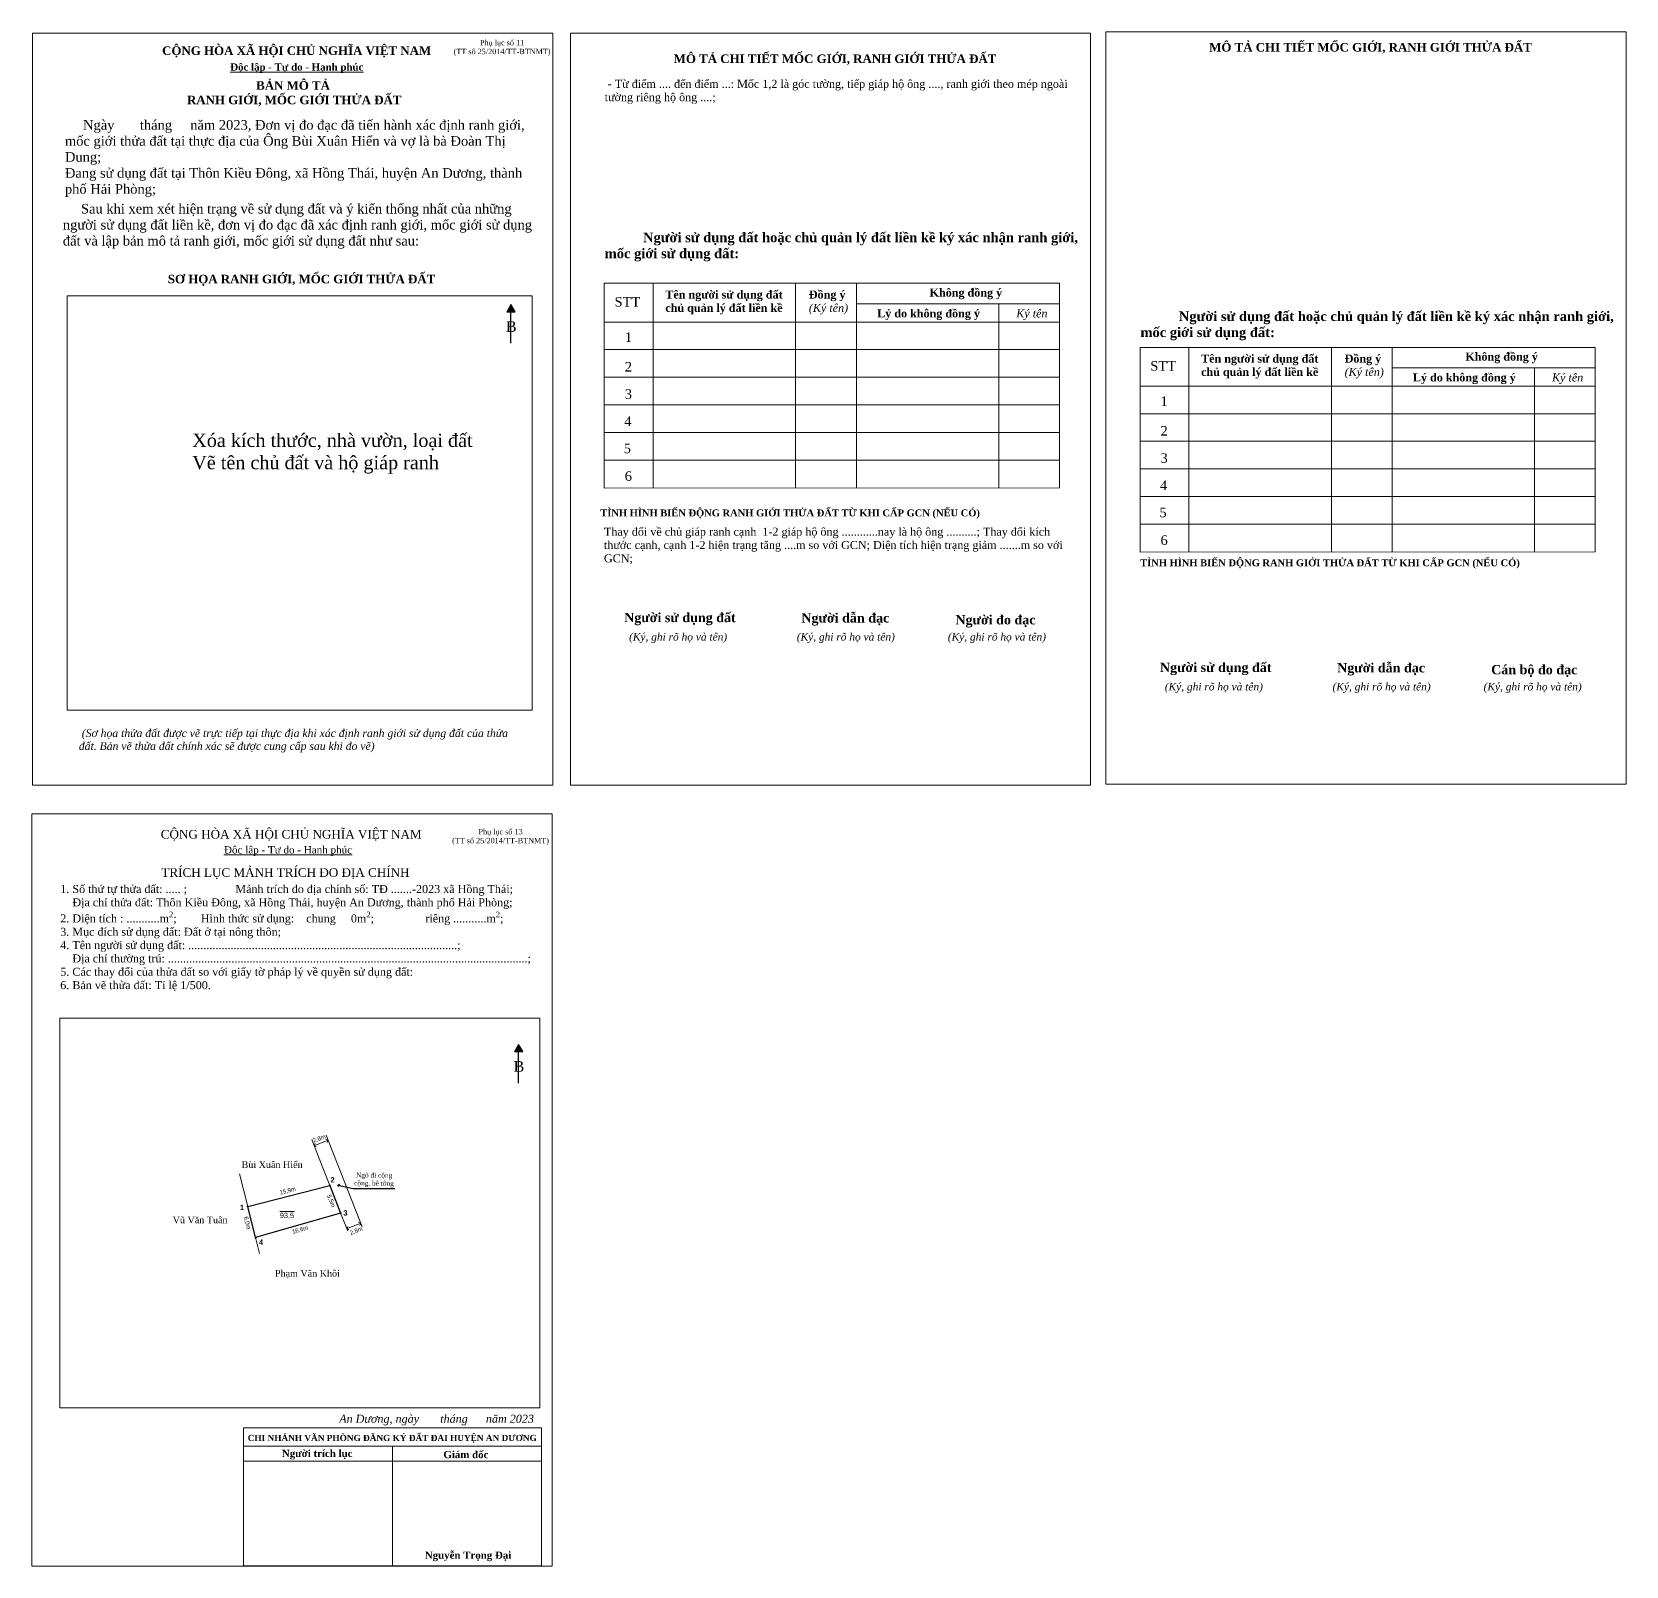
# Model space of a CAD drawing. Header units: metres. Extents: x -95 to 575, y 104 to 463.
# Drawn here: x 276.5 to 575.3, y 104.3 to 391.8 of the extents above; entities that cross this region are included whole.
import ezdxf
from ezdxf.enums import TextEntityAlignment as Align

# ---------------------------------------------------------------- set-up
doc = ezdxf.new("R2010")
doc.units = ezdxf.units.M
doc.header["$LTSCALE"] = 0.2
doc.header["$PDMODE"] = 3
doc.header["$PDSIZE"] = -3
doc.linetypes.add('HIDDEN', pattern=[9.525, 6.35, -3.175])
doc.layers.add('0 @ 0.5', color=7, linetype='Continuous')
doc.layers.add('Heaven2407', color=2, linetype='Continuous')
for name, color, linetype, lineweight in [('moc', 7, 'Continuous', 0), ('Thanh', 3, 'Continuous', 13), ('Đỏ', 1, 'HIDDEN', 13)]:
    doc.layers.add(name, color=color, linetype=linetype, lineweight=lineweight)
doc.styles.add('Annotative', font='times.ttf', dxfattribs={"height": 2.5})
doc.styles.add('DIM', font='ARIALN.TTF', dxfattribs={"height": 1.6})
doc.styles.add('Free', font='times.ttf')
doc.styles.add('Land House', font='ARIALN.TTF', dxfattribs={"height": 2})
doc.styles.add('Point', font='arialbd.ttf', dxfattribs={"height": 2.5})
doc.styles.get("Standard").update_dxf_attribs({"font": 'times.ttf', "height": 2.5})
doc.styles.add('style1', font='times.ttf', dxfattribs={"height": 0.8})
doc.styles.add('Vntimecc', font='times.ttf')
doc.dimstyles.new('Copy of Do canh', dxfattribs={"dimtxt": 0.75, "dimasz": 0.5, "dimexe": 0.18, "dimexo": 0.0625, "dimgap": 0.2, "dimtad": 1, "dimtoh": 1, "dimtxsty": 'Vntimecc', "dimblk": 'OPEN90', "dimcen": 0.09, "dimse1": 1, "dimse2": 1, "dimsd1": 1, "dimsd2": 1, "dimadec": 0, "dimazin": 0, "dimtfac": 1, "dimtofl": 0, "dimtmove": 0, "dimatfit": 3, "dimldrblk": 'OPEN90', "dimfxl": 1, "dimtolj": 1, "dimtzin": 0, "dimarcsym": 0})
doc.dimstyles.new('Kích thước cạnh', dxfattribs={"dimtxt": 1.6, "dimasz": 2.5, "dimexe": 1.25, "dimexo": 0.625, "dimtad": 1, "dimdec": 1, "dimzin": 4, "dimtxsty": 'DIM', "dimcen": 2.5, "dimse1": 1, "dimse2": 1, "dimsd1": 1, "dimsd2": 1, "dimadec": 0, "dimazin": 0, "dimtfac": 1, "dimtdec": 1, "dimtmove": 0, "dimatfit": 3, "dimfxl": 1, "dimarcsym": 0})
doc.dimstyles.new('Kích thước ngõ', dxfattribs={"dimtxt": 1.6, "dimasz": 1.25, "dimexe": 1.25, "dimexo": 1, "dimgap": 1, "dimtad": 1, "dimtoh": 1, "dimdec": 1, "dimzin": 4, "dimtxsty": 'DIM', "dimblk": 'OPEN90', "dimcen": 0, "dimse1": 1, "dimse2": 1, "dimclrd": 3, "dimclre": 3, "dimclrt": 2, "dimadec": 0, "dimazin": 0, "dimtfac": 1, "dimtdec": 1, "dimtmove": 2, "dimatfit": 3, "dimldrblk": 'OPEN90', "dimfxl": 1, "dimlwd": 13, "dimlwe": 13, "dimarcsym": 1})

# ---------------------------------------------------------------- blocks, each defined once
blk = doc.blocks.new('*D143')
at = {"layer": 'Defpoints', "color": 0, "transparency": 16777216}
for p in [(332.35, 175.75), (332.39, 175.59), (317, 171.68)]:
    blk.add_point(p, dxfattribs=at)
at = {"color": 0, "transparency": 16777216, "insert": (324.5, 174.58), "char_height": 0.8, "attachment_point": 5, "rotation": 14.2756, "style": 'DIM'}
blk.add_mtext('15,9m', dxfattribs=at)
blk = doc.blocks.new('*D144')
at = {"layer": 'Defpoints', "color": 0, "transparency": 16777216}
for p in [(317, 171.68), (316.84, 165.43), (318.46, 165.84)]:
    blk.add_point(p, dxfattribs=at)
at = {"color": 0, "transparency": 16777216, "insert": (316.88, 168.58), "char_height": 0.8, "attachment_point": 5, "rotation": 284.0342, "style": 'DIM'}
blk.add_mtext('6,0m', dxfattribs=at)
blk = doc.blocks.new('_Open90')
at = {"color": 0, "linetype": 'ByBlock', "lineweight": -2}
for p, q in [((0, 0), (-1, 0)), ((-0.5, 0.5), (0, 0)), ((0, 0), (-0.5, -0.5))]:
    blk.add_line(p, q, dxfattribs=at)
blk = doc.blocks.new('*D150')
at = {"layer": 'Defpoints', "color": 0, "transparency": 16777216}
for p in [(332.39, 175.59), (334.41, 170.43), (332.88, 169.83)]:
    blk.add_point(p, dxfattribs=at)
at = {"color": 0, "transparency": 16777216, "insert": (332.6, 172.7), "char_height": 0.8, "attachment_point": 5, "rotation": 291.4509, "style": 'DIM'}
blk.add_mtext('5,5m', dxfattribs=at)
blk = doc.blocks.new('*D151')
at = {"layer": 'Defpoints', "color": 0, "transparency": 16777216}
for p in [(334.41, 170.43), (334.89, 168.77), (318.46, 165.84)]:
    blk.add_point(p, dxfattribs=at)
at = {"color": 0, "transparency": 16777216, "insert": (326.82, 167.27), "char_height": 0.8, "attachment_point": 5, "rotation": 16.0817, "style": 'DIM'}
blk.add_mtext('16,6m', dxfattribs=at)
blk = doc.blocks.new('Moc')
at = {"layer": 'Đỏ', "lineweight": 13}
h = blk.add_hatch(color=6, dxfattribs=at)
edge = h.paths.add_edge_path()
edge.add_arc((0, 0), 0.25, 0, 360)
blk = doc.blocks.new('*D152')
at = {"color": 3, "linetype": 'Continuous', "lineweight": 13, "transparency": 16777216}
blk.add_line((331.47, 183.87), (330.03, 183.3), dxfattribs=at)
at = {"layer": 'Defpoints', "color": 0, "transparency": 16777216}
for p in [(329.08, 184.01), (329.45, 183.07), (331.69, 185.03)]:
    blk.add_point(p, dxfattribs=at)
at = {"color": 3, "lineweight": 13, "transparency": 16777216, "xscale": 0.625, "yscale": 0.625, "zscale": 0.625}
for p, rotation in [((329.45, 183.07), 201.4508961286977), ((332.05, 184.1), 21.45089612869764)]:
    blk.add_blockref('_Open90', p, dxfattribs=dict(at, rotation=rotation))
at = {"color": 2, "transparency": 16777216, "insert": (330.41, 184.37), "char_height": 0.8, "attachment_point": 5, "rotation": 21.4509, "style": 'DIM'}
blk.add_mtext('2,8m', dxfattribs=at)
blk = doc.blocks.new('*D153')
at = {"color": 3, "linetype": 'Continuous', "lineweight": 13, "transparency": 16777216}
blk.add_line((336.15, 167.74), (337.59, 168.3), dxfattribs=at)
at = {"layer": 'Defpoints', "color": 0, "transparency": 16777216}
for p in [(338.17, 168.53), (338.34, 168.1), (335.73, 167.08)]:
    blk.add_point(p, dxfattribs=at)
at = {"color": 3, "lineweight": 13, "transparency": 16777216, "xscale": 0.625, "yscale": 0.625, "zscale": 0.625}
for p, rotation in [((335.56, 167.51), 201.4508961286966), ((338.17, 168.53), 21.45089612869659)]:
    blk.add_blockref('_Open90', p, dxfattribs=dict(at, rotation=rotation))
at = {"color": 2, "transparency": 16777216, "insert": (337.35, 167.08), "char_height": 0.8, "attachment_point": 5, "rotation": 21.4509, "style": 'DIM'}
blk.add_mtext('2,8m', dxfattribs=at)

msp = doc.modelspace()

# ---------------------------------------------------------------- hatches: boundary and pattern name
at = {"linetype": 'Continuous'}
h = msp.add_hatch(color=256, dxfattribs=at)
h.paths.add_polyline_path([(366.315, 340.737), (365.529, 339.382), (366.315, 339.382)])
h.paths.add_polyline_path([(366.315, 339.382), (367.101, 339.382), (366.315, 340.737)])
h = msp.add_hatch(color=256, dxfattribs=at)
h.paths.add_polyline_path([(367.755, 202.058), (366.969, 200.703), (367.755, 200.703)])
h.paths.add_polyline_path([(367.755, 200.703), (368.541, 200.703), (367.755, 202.058)])

# ---------------------------------------------------------------- linework, layer by layer
at = {"color": 7, "linetype": 'Continuous', "lineweight": 13}
for p, q in [((392.998, 344.71), (392.998, 306.38)), ((419.681, 344.71), (419.681, 306.38)), ((431.073, 344.71), (431.073, 306.38)), ((469.147, 344.71), (469.147, 306.38)), ((431.073, 340.877), (469.147, 340.877)), ((457.755, 340.877), (457.755, 306.38)), ((383.882, 337.458), (469.147, 337.458)), ((383.882, 332.279), (469.147, 332.279)), ((493.408, 332.706), (493.408, 294.376)), ((520.091, 332.706), (520.091, 294.376)), ((531.483, 332.706), (531.483, 294.376)), ((531.483, 328.873), (569.557, 328.873)), ((558.165, 328.873), (558.165, 294.376)), ((383.882, 327.099), (469.147, 327.099)), ((484.292, 325.454), (569.557, 325.454)), ((383.882, 321.919), (469.147, 321.919)), ((484.292, 320.275), (569.557, 320.275)), ((383.882, 316.74), (469.147, 316.74)), ((484.292, 315.095), (569.557, 315.095)), ((383.882, 311.56), (469.147, 311.56)), ((484.292, 309.915), (569.557, 309.915)), ((484.292, 304.736), (569.557, 304.736)), ((484.292, 299.556), (569.557, 299.556))]:
    msp.add_line(p, q, dxfattribs=at)
at = {"color": 7, "linetype": 'ByBlock', "lineweight": 13}
for p, q in [((366.315, 340.737), (365.529, 339.382)), ((366.315, 340.737), (367.101, 339.382)), ((367.755, 202.058), (366.969, 200.703)), ((367.755, 202.058), (368.541, 200.703))]:
    msp.add_line(p, q, dxfattribs=at)
at = {"color": 7, "linetype": 'ByBlock', "lineweight": 30}
for p, q in [((366.315, 333.491), (366.315, 340.737)), ((367.755, 194.811), (367.755, 202.058))]:
    msp.add_line(p, q, dxfattribs=at)
at = {"linetype": 'Continuous'}
for p, q in [((365.529, 339.382), (367.101, 339.382)), ((366.969, 200.703), (368.541, 200.703))]:
    msp.add_line(p, q, dxfattribs=at)
for p, q in [((316.999, 171.675), (332.388, 175.591)), ((316.999, 171.675), (332.388, 175.591)), ((372.044, 104.261), (316.213, 104.261))]:
    msp.add_line(p, q)
at = {"color": 0, "linetype": 'Continuous', "lineweight": 5}
for p, q in [((316.213, 130.196), (372.044, 130.196)), ((316.213, 130.196), (316.213, 104.261)), ((372.044, 130.196), (372.044, 104.261)), ((316.213, 126.757), (372.044, 126.757)), ((344.128, 126.757), (344.128, 104.261)), ((316.213, 123.961), (372.044, 123.961))]:
    msp.add_line(p, q, dxfattribs=at)
at = {"color": 7, "lineweight": 13}
for points in [[(383.83, 344.71), (469.147, 344.71), (469.147, 306.38), (383.83, 306.322)], [(283.152, 342.333), (370.309, 342.333), (370.309, 264.682), (283.152, 264.682)], [(484.24, 332.706), (569.557, 332.706), (569.557, 294.376), (484.24, 294.318)], [(281.802, 206.988), (371.749, 206.988), (371.749, 133.908), (281.802, 133.908)]]:
    msp.add_lwpolyline(points, close=True, dxfattribs=at)
msp.add_lwpolyline([(316.999, 171.675), (332.388, 175.591), (334.414, 170.435), (318.459, 165.835)], close=True)
at = {"layer": 'Defpoints', "linetype": 'Continuous', "lineweight": 13}
for points in [[(276.658, 250.625), (374.158, 250.625), (374.158, 391.625), (276.658, 391.625)], [(377.475, 250.613), (474.975, 250.613), (474.975, 391.613), (377.475, 391.613)], [(477.834, 250.838), (575.334, 250.838), (575.334, 391.838), (477.834, 391.838)], [(276.544, 104.261), (374.044, 104.261), (374.044, 245.261), (276.544, 245.261)]]:
    msp.add_lwpolyline(points, close=True, dxfattribs=at)
at = {"layer": 'Thanh'}
for p, q in [((328.994, 184.229), (330.276, 180.965)), ((331.687, 185.032), (338.426, 167.88)), ((332.388, 175.591), (330.276, 180.965)), ((315.466, 177.807), (316.999, 171.675)), ((334.414, 170.435), (335.733, 167.077)), ((318.459, 165.835), (319.207, 162.841))]:
    msp.add_line(p, q, dxfattribs=at)

# ---------------------------------------------------------------- block references
at = {"layer": 'moc', "color": 7, "linetype": 'Continuous', "lineweight": 0, "xscale": 0.8000000000000114, "yscale": 0.8000000000000114, "zscale": 0.8000000000000114}
for p in [(332.388, 175.591), (316.999, 171.675), (334.414, 170.435), (318.459, 165.835)]:
    msp.add_blockref('Moc', p, dxfattribs=at)

# ---------------------------------------------------------------- texts
at = {"color": 7, "lineweight": 13, "style": 'Free'}
for s, height, p in [('STT', 1.7951, (385.747, 341.239)), ('1', 1.795, (387.663, 334.61)), ('2', 1.795, (387.663, 329.067)), ('STT', 1.7951, (486.157, 329.235)), ('3', 1.795, (387.663, 323.965)), ('1', 1.795, (488.073, 322.605)), ('4', 1.795, (387.562, 318.857)), ('2', 1.795, (488.073, 317.063)), ('5', 1.795, (387.462, 313.772)), ('3', 1.795, (488.073, 311.96)), ('6', 1.795, (387.663, 308.573)), ('4', 1.795, (487.973, 306.853)), ('5', 1.795, (487.872, 301.768)), ('6', 1.795, (488.073, 296.569))]:
    msp.add_text(s, height=height, dxfattribs=at).set_placement(p, align=Align.MIDDLE_LEFT)
at = {"color": 7, "lineweight": 13}
for s, height, style, p in [('B', 2, 'Free', (365.38, 335.608)), ('CỘNG HÒA XÃ HỘI CHỦ NGHĨA VIỆT NAM', 1.625, 'Vntimecc', (300.699, 240.626)), ('%%UĐộc lập - Tự do - Hạnh phúc', 1.375, 'Vntimecc', (312.542, 237.835)), ('TRÍCH LỤC MẢNH TRÍCH ĐO ĐỊA CHÍNH', 1.625, 'Vntimecc', (300.827, 233.457)), ('B', 2, 'Vntimecc', (366.821, 196.929))]:
    msp.add_text(s, height=height, dxfattribs=dict(at, style=style)).set_placement(p)
at = {"color": 7, "lineweight": 13, "insert": (300.954, 389.115), "char_height": 1.6, "width": 50.99842, "attachment_point": 1, "style": 'Free'}
msp.add_mtext('{\\fTimes New Roman|b1|i0|c0|p18;\\C0;CỘNG HÒA XÃ HỘI CHỦ NGHĨA VIỆT NAM}', dxfattribs=at)
at = {"color": 7, "linetype": 'Continuous', "lineweight": 13, "char_height": 1, "attachment_point": 5}
for s, insert, style in [('\\A1;Phụ lục số 11\\P(TT số 25/2014/TT-BTNMT)', (364.673, 388.834), 'Free'), ('\\A1;Phụ lục số 13\\P(TT số 25/2014/TT-BTNMT)', (364.38, 240.934), 'style1')]:
    msp.add_mtext(s, dxfattribs=dict(at, insert=insert, style=style))
at = {"color": 7, "lineweight": 13, "attachment_point": 1}
for s, insert, char_height, width in [('{\\fTimes New Roman|b1|i0|c0|p18;\\C0;MÔ TẢ CHI TIẾT MỐC GIỚI, RANH GIỚI THỬA ĐẤT}', (497.194, 389.753), 1.6, 74.37453), ('{\\fTimes New Roman|b1|i0|c0|p18;\\L\\C0;Độc lập - Tự do - Hạnh phúc}', (313.711, 385.928), 1.35, 30.20029), ('{\\fTimes New Roman|b1|i0|c0|p18;\\C0;MÔ TẢ CHI TIẾT MỐC GIỚI, RANH GIỚI THỬA ĐẤT}', (396.835, 387.605), 1.6, 74.37453), ('{\\fTimes New Roman|b1|i0|c0|p18;\\C0;BẢN MÔ TẢ}', (318.579, 382.597), 1.6, 74.37453), ('{\\fTimes New Roman|b1|i0|c0|p18;RANH GIỚI, MỐC GIỚI THỬA ĐẤT}', (305.615, 379.873), 1.6, 47.53923), ('{\\fTimes New Roman|b1|i0|c0|p18;SƠ HỌA RANH GIỚI, MỐC GIỚI THỬA ĐẤT}', (302.018, 346.308), 1.6, 54.95691), ('{\\fTimes New Roman|b1|i0|c0|p18;TÌNH HÌNH BIẾN ĐỘNG RANH GIỚI THỬA ĐẤT TỪ KHI CẤP GCN (NẾU CÓ)}', (383.077, 302.32), 1.3, 85.23013), ('{\\fTimes New Roman|b1|i0|c0|p18;TÌNH HÌNH BIẾN ĐỘNG RANH GIỚI THỬA ĐẤT TỪ KHI CẤP GCN (NẾU CÓ)}', (484.262, 292.97), 1.3, 85.23013), ('{\\fTimes New Roman|b1|i0|c0|p18;Người sử dụng đất}', (387.551, 282.942), 1.74066, 21.23025), ('{\\fTimes New Roman|b1|i0|c0|p18;   Người dẫn đạc}', (418.79, 282.871), 1.74066, 21.23025), ('{\\fTimes New Roman|b1|i0|c0|p18;    Người đo đạc}', (447.003, 282.515), 1.74066, 21.23025), ('{\\fTimes New Roman|b0|i1|c0|p18;(Ký, ghi rõ họ và tên)}', (388.466, 279.16), 1.41429, 20.55766), ('{\\fTimes New Roman|b0|i1|c0|p18;(Ký, ghi rõ họ và tên)}', (419.9, 279.16), 1.41429, 20.55766), ('{\\fTimes New Roman|b0|i1|c0|p18;(Ký, ghi rõ họ và tên)}', (448.213, 279.16), 1.41429, 20.55766), ('{\\fTimes New Roman|b1|i0|c0|p18;Người sử dụng đất}', (487.962, 273.592), 1.74066, 21.23025), ('{\\fTimes New Roman|b1|i0|c0|p18;   Người dẫn đạc}', (519.201, 273.52), 1.74066, 21.23025), ('{\\fTimes New Roman|b1|i0|c0|p18;    Cán bộ đo đạc}', (547.413, 273.165), 1.74066, 21.23025), ('{\\fTimes New Roman|b0|i1|c0|p18;(Ký, ghi rõ họ và tên)}', (488.877, 269.81), 1.41429, 20.55766), ('{\\fTimes New Roman|b0|i1|c0|p18;(Ký, ghi rõ họ và tên)}', (520.31, 269.81), 1.41429, 20.55766), ('{\\fTimes New Roman|b0|i1|c0|p18;(Ký, ghi rõ họ và tên)}', (548.623, 269.81), 1.41429, 20.55766)]:
    msp.add_mtext(s, dxfattribs=dict(at, insert=insert, char_height=char_height, width=width))
at = {"color": 7, "linetype": 'Continuous', "lineweight": 13}
for s, insert, char_height, width, attachment_point, style in [('\\A1; - {\\fTimes New Roman|b0|i0|c163|p18;Từ điểm }....{\\fTimes New Roman|b0|i0|c163|p18; đến điểm }...{\\fTimes New Roman|b0|i0|c163|p18;: Mốc 1},2 là góc tường{\\fTimes New Roman|b0|i0|c163|p18;,} tiếp giáp hộ ông ...., {\\fTimes New Roman|b0|i0|c163|p18;ranh giới theo} mép ngoài tường riêng hộ ông ....;', (383.896, 382.85), 1.5, 88.83839, 1, 'Free'), ('\\A1;{\\fTimes New Roman|b0|i0|c163|p18;     Sau khi xem xét hiện trạng về sử dụng đất và ý kiến }thống nhất {\\fTimes New Roman|b0|i0|c163|p18;của }những người sử dụng đất liền kề, đơn vị đo đạc đã xác định ranh giới, mốc giới sử dụng đất và lập bản mô tả ranh giới, mốc giới sử dụng đất như sau:', (282.346, 355.395), 1.8, 89.62923, 4, 'Free'), ('\\A1;{\\fTimes New Roman|b1|i0|c0|p18;^INgười sử dụng đất hoặc chủ quản lý đất liền kề ký xác nhận ranh giới, mốc giới sử dụng đất:}', (383.896, 351.513), 1.8, 88.83839, 4, 'Free'), ('\\A1;{\\fTimes New Roman|b1|i0|c0|p18;Không đồng ý}', (444.789, 342.727), 1.5, 24.54713, 4, 'Free'), ('\\A1;{\\fTimes New Roman|b1|i0|c0|p18;Tên người sử dụng đất chủ quản lý đất liền kề}', (395.264, 341.114), 1.5, 24.54713, 4, 'Free'), ('\\A1;{\\fTimes New Roman|b1|i0|c0|p18;Đồng ý\\P\\fTimes New Roman|b0|i1|c0|p18;(Ký tên)}', (422.164, 341.114), 1.5, 24.54713, 4, 'Free'), ('\\A1;{\\fTimes New Roman|b1|i0|c0|p18;Lý do không đồng ý}', (434.967, 338.817), 1.5, 24.54713, 4, 'Free'), ('\\A1;{\\fTimes New Roman|b0|i1|c0|p18;Ký tên}', (461.036, 338.817), 1.5, 24.54713, 4, 'Free'), ('\\A1;{\\fTimes New Roman|b1|i0|c0|p18;^INgười sử dụng đất hoặc chủ quản lý đất liền kề ký xác nhận ranh giới, mốc giới sử dụng đất:}', (484.306, 336.734), 1.8, 88.83839, 4, 'Free'), ('\\A1;{\\fTimes New Roman|b1|i0|c0|p18;Không đồng ý}', (545.199, 330.722), 1.5, 24.54713, 4, 'Free'), ('\\A1;{\\fTimes New Roman|b1|i0|c0|p18;Tên người sử dụng đất chủ quản lý đất liền kề}', (495.675, 329.11), 1.5, 24.54713, 4, 'Free'), ('\\A1;{\\fTimes New Roman|b1|i0|c0|p18;Đồng ý\\P\\fTimes New Roman|b0|i1|c0|p18;(Ký tên)}', (522.575, 329.11), 1.5, 24.54713, 4, 'Free'), ('\\A1;{\\fTimes New Roman|b1|i0|c0|p18;Lý do không đồng ý}', (535.377, 326.813), 1.5, 24.54713, 4, 'Free'), ('\\A1;{\\fTimes New Roman|b0|i1|c0|p18;Ký tên}', (561.446, 326.813), 1.5, 24.54713, 4, 'Free'), ('\\A1;Thay đổi về chủ giáp ranh cạnh  1-2 giáp hộ ông ............nay là hộ ông ..........; Thay đổi kích thước cạnh, cạnh 1-2 hiện trạng tăng ....m so với GCN; Diện tích hiện trạng giảm .......m so với GCN;', (383.758, 298.907), 1.5, 88.83839, 1, 'Free'), ('\\A1;{\\fTimes New Roman|b0|i1|c0|p18; (Sơ họa thửa đất được vẽ trực tiếp tại thực địa khi xác định ranh giới sử dụng đất của thửa đất. Bản vẽ thửa đất chính xác sẽ được cung cấp sau khi đo vẽ)}', (285.342, 258.948), 1.45, 82.38797, 4, 'Free'), ('\\A1;1. Số thứ tự thửa đất: ..... ;                Mảnh trích đo địa chính số: TĐ .......-2023 xã Hồng Thái; \\P    Địa chỉ thửa đất: Thôn Kiều Đông, xã Hồng Thái, huyện An Dương, thành phố Hải Phòng;\\P2. Diện tích : ...........m{\\H0.7x;\\S2^ ;};        Hình thức sử dụng:    chung     0m{\\H0.7x;\\S2^ ;\\H1.429x;;                 riêng }...........{\\H1.0003x;m\\H0.7x;\\S2^ ;};\\P3. Mục đích sử dụng đất: Đất ở tại nông thôn;\\P4. Tên người sử dụng đất: .........................................................................................;\\P    Địa chỉ thường trú: .......................................................................................................................;\\P5. Các thay đổi của thửa đất so với giấy tờ pháp lý về quyền sử dụng đất:\\P6. Bản vẽ thửa đất: Tỉ lệ 1/500.                                                  ', (281.861, 231.928), 1.5, 86.53927, 1, 'style1')]:
    msp.add_mtext(s, dxfattribs=dict(at, insert=insert, char_height=char_height, width=width, attachment_point=attachment_point, style=style))
at = {"linetype": 'Continuous', "lineweight": 13, "insert": (282.736, 368.107), "char_height": 1.8, "width": 89.44325, "attachment_point": 4, "style": 'Free'}
msp.add_mtext('\\A1;{\\fTimes New Roman|b0|i0|c163|p18;     Ngày       tháng     năm 202}3{\\fTimes New Roman|b0|i0|c163|p18;, }Đơn vị đo đạc{\\fTimes New Roman|b0|i0|c163|p18; đã tiến hành xác định ranh giới, mốc giới thửa đất tại thực địa của} {\\C2;Ông Bùi Xuân Hiển và vợ là bà Đoàn Thị Dung\\C7;;\\P}Đang sử dụng đất tại Thôn Kiều Đông, xã Hồng Thái, huyện An Dương, thành phố Hải Phòng{\\C7;; }', dxfattribs=at)
at = {"insert": (306.601, 316.532), "char_height": 2.5, "attachment_point": 1, "style": 'Free'}
msp.add_mtext_dynamic_manual_height_columns('Xóa kích thước, nhà vườn, loại đất\\PVẽ tên chủ đất và hộ giáp ranh', width=57.7155, gutter_width=12.5, heights=[23.222], dxfattribs=at)
at = {"linetype": 'Continuous', "lineweight": 13, "insert": (336.963, 178.029, -10.418), "char_height": 0.9, "attachment_point": 1, "rotation": 359.31964, "style": 'style1'}
msp.add_mtext('\\A1; Ngõ đi cộng \\Pcộng. bê tông', dxfattribs=at)
at = {"color": 0, "linetype": 'Continuous', "lineweight": 5, "attachment_point": 5, "style": 'style1'}
for s, insert, char_height in [('\\A1;{\\fTimes New Roman|b0|i1|c0|p18;An Dương, ngày       tháng      năm 2023}', (352.389, 131.634), 1.5), ('\\A1;{\\fTimes New Roman|b1|i0|c0|p18;CHI NHÁNH VĂN PHÒNG ĐĂNG KÝ ĐẤT ĐAI HUYỆN AN DƯƠNG}', (344.08, 128.116), 1.15), ('\\A1;{\\fTimes New Roman|b1|i0|c0|p18;Người trích lục}', (330.016, 125.161), 1.35), ('\\A1;{\\fTimes New Roman|b1|i0|c0|p18;Giám đốc}', (357.891, 125.161), 1.35), ('\\A1;{\\fTimes New Roman|b1|i0|c0|p18;Nguyễn Trọng Đại}', (358.289, 106.084), 1.35)]:
    msp.add_mtext(s, dxfattribs=dict(at, insert=insert, char_height=char_height))
at = {"layer": '0 @ 0.5', "color": 0, "lineweight": 0, "style": 'Annotative'}
for s, p in [('Bùi Xuân Hiển', (321.566, 180.135)), ('Vũ Văn Tuân', (308.071, 169.776)), ('Phạm Văn Khôi', (328.186, 159.769))]:
    msp.add_text(s, height=1.25, dxfattribs=at).set_placement(p, align=Align.TOP_CENTER)
at = {"layer": '0 @ 0.5', "lineweight": 5, "insert": (323.013, 170.501), "char_height": 1, "attachment_point": 1, "style": 'Land House'}
msp.add_mtext_dynamic_manual_height_columns('{\\O93,5}', width=2.64007, gutter_width=5, heights=[0], dxfattribs=at)
at = {"layer": 'Heaven2407', "style": 'Point'}
for s, p in [('2', (332.506, 176.167)), ('1', (315.531, 170.991)), ('3', (334.923, 169.969)), ('4', (319.107, 164.483))]:
    msp.add_text(s, height=1, dxfattribs=at).set_placement(p)

# ---------------------------------------------------------------- dimensions: what is measured, and where the dimension line sits
at = {"layer": '0 @ 0.5'}
for base, p1, p2, angle, dimstyle, override, picture, middle in [((329.448, 183.072), (331.687, 185.032), (329.08, 184.008), 201.4509, 'Kích thước ngõ', {"dimscale": 0.5, "dimpost": 'm', "dimtix": 0, "dimtofl": 1, "dimtmove": 2, "dimatfit": 3}, '*D152', (330.409, 184.369)), ((332.346, 175.755), (316.999, 171.675), (332.388, 175.591), 14.27559, 'Kích thước cạnh', {"dimscale": 0.5, "dimpost": 'm', "dimtix": 0, "dimtofl": 1, "dimtmove": 0, "dimatfit": 3}, '*D143', (324.696, 173.808)), ((316.845, 165.432), (316.999, 171.675), (318.459, 165.835), 284.03423, 'Kích thước cạnh', {"dimscale": 0.5, "dimpost": 'm', "dimtix": 0, "dimtofl": 1, "dimtmove": 0, "dimatfit": 3}, '*D144', (316.106, 168.388)), ((334.894, 168.77), (318.459, 165.835), (334.414, 170.435), 16.08165, 'Kích thước cạnh', {"dimscale": 0.5, "dimpost": 'm', "dimtix": 0, "dimtofl": 1, "dimtmove": 0, "dimatfit": 3}, '*D151', (327.04, 166.506)), ((338.17, 168.533), (335.733, 167.077), (338.339, 168.101), 21.4509, 'Kích thước ngõ', {"dimscale": 0.5, "dimpost": 'm', "dimtix": 0, "dimtofl": 1, "dimtmove": 2, "dimatfit": 3}, '*D153', (337.35, 167.079))]:
    dim = msp.add_linear_dim(base=base, p1=p1, p2=p2, angle=angle, dimstyle=dimstyle, override=override, dxfattribs=at)
    dim.commit()
    dim.dimension.update_dxf_attribs({"geometry": picture, "text_midpoint": middle, "dimtype": 161})
dim = msp.add_aligned_dim(p1=(332.388, 175.591), p2=(334.414, 170.435), distance=-1.653, dimstyle='Kích thước cạnh', override={"dimscale": 0.5, "dimpost": 'm', "dimtix": 0, "dimtofl": 1, "dimtmove": 0, "dimatfit": 3}, dxfattribs=at)
dim.commit()
dim.dimension.update_dxf_attribs({"geometry": '*D150', "text_midpoint": (332.6, 172.698)})

# ---------------------------------------------------------------- leaders
at = {"linetype": 'Continuous', "lineweight": 13}
msp.add_leader([(333.888, 175.689), (336.73, 175.048), (344.56, 175.048)], dimstyle='Copy of Do canh', override={"dimgap": 0.2, "dimtad": 0}, dxfattribs=at)

doc.saveas('drawing.dxf')
